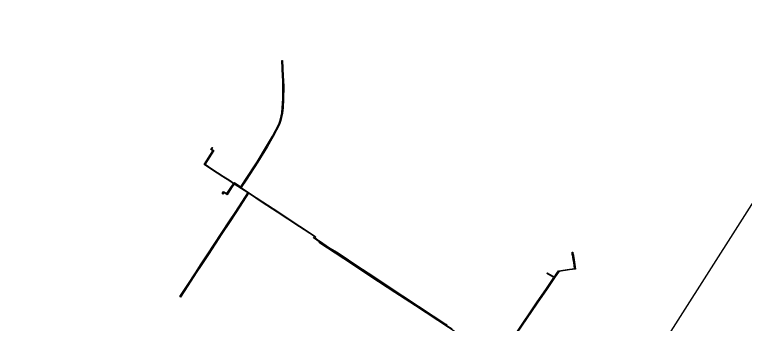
# Model space of a CAD drawing. Header units: metres. Extents: x -1448899 to 1563798, y -293564 to 398817.
# Drawn here: x 1529927 to 1533634, y 388231 to 389801 of the extents above; entities that cross this region are included whole.
import ezdxf

# ---------------------------------------------------------------- set-up
doc = ezdxf.new("R2010")
doc.units = ezdxf.units.M
for name, color, linetype in [('T', 1, 'Continuous'), ('Z', 30, 'Continuous'), ('Газопроводы', 7, 'Continuous'), ('кадастр', 7, 'Continuous')]:
    doc.layers.add(name, color=color, linetype=linetype)

# ---------------------------------------------------------------- blocks, each defined once
blk = doc.blocks.new('A$C0BB7152E')
at = {"layer": 'T', "linetype": 'Continuous'}
blk.add_lwpolyline([(1531471.1, 388647.56), (1531597.86, 388564.74), (1531734.76, 388474.26), (1531856.12, 388395.18), (1531960.97, 388326.54), (1532128.67, 388216.81), (1532237.14, 388145.93), (1532347.26, 388073.74), (1532398.37, 388041.82), (1532462.29, 387997.96), (1532554.9, 387936.17), (1532659.79, 387865.18), (1532757.55, 387799.79), (1532894.76, 387708.15), (1533011.51, 387630.55), (1533067.25, 387589.95), (1533148.76, 387535.75)], dxfattribs=at)
at = {"layer": 'Z', "linetype": 'Continuous'}
for points in [[(1532066.67, 375431.54), (1531673.18, 376679.56), (1531389.95, 377957.12), (1531219.14, 379254.51), (1531162.06, 380561.85), (1531219.14, 381869.18), (1531389.95, 383166.57), (1531673.18, 384444.13), (1532066.67, 385692.15), (1532567.45, 386901.12), (1533171.68, 388061.85), (1533874.78, 389165.49), (1534671.4, 390203.66), (1535555.46, 391168.45), (1536520.25, 392052.51), (1537558.42, 392849.13), (1538662.06, 393552.23), (1539822.79, 394156.46), (1541031.76, 394657.24), (1542279.78, 395050.73), (1543557.34, 395333.96), (1544854.73, 395504.77)], [(1532146.76, 388206.64), (1532101.7, 388236.24), (1532076.64, 388252.08), (1532048.36, 388271.52), (1531894.84, 388372.91), (1531741.98, 388474.08), (1531690.68, 388507.9), (1531644.75, 388537.88), (1531618.85, 388555.58), (1531561.27, 388593.08), (1531526.23, 388614.42), (1531523.09, 388616.75), (1531474.26, 388650.27), (1531473.15, 388649.29), (1531444.36, 388670.55), (1531448.06, 388675.95), (1531372.22, 388726.44), (1531259.71, 388799.51), (1531183.86, 388848.95), (1531114.35, 388895.47), (1531087.22, 388853.9), (1531048.92, 388796.8), (1531020.17, 388753.18), (1530979.37, 388689.67), (1530910.83, 388585.92), (1530873.4, 388530.39), (1530852.13, 388497.94), (1530806, 388426.07), (1530768.25, 388369.6), (1530765.07, 388372.01), (1530802.66, 388428.26), (1530847.69, 388498.45), (1530870.07, 388532.61), (1530907.51, 388588.14), (1530976.01, 388691.84), (1531016.81, 388755.35), (1531045.59, 388799.02), (1531083.93, 388856.17), (1531111.02, 388897.7), (1531078.76, 388918.83), (1531078.01, 388917.72), (1531041.3, 388942.11), (1531031.73, 388928.23), (1531005.22, 388888.52), (1530988.75, 388899.46), (1530984.3, 388891.9), (1530980.74, 388894.05), (1530987.4, 388905.25), (1531004.21, 388894), (1531028.41, 388930.47), (1531037.99, 388944.35), (1531019.18, 388956.93), (1530983.69, 388978.55), (1530925.98, 389016.75), (1530888.98, 389041.96), (1530932.81, 389110.85), (1530922.4, 389117.27), (1530926.41, 389124.32), (1530928.62, 389128.15), (1530929.69, 389127.52), (1530932.02, 389126.2), (1530927.76, 389118.65), (1530938.36, 389112.12), (1530894.45, 389043.09), (1530928.22, 389020.07), (1530985.83, 388981.92), (1531021.34, 388960.3), (1531040.25, 388947.65), (1531042.35, 388950.7), (1531074.43, 388929.08), (1531098.01, 388965.17), (1531158.05, 389054.83), (1531205.93, 389134.3), (1531236, 389185.96), (1531267.23, 389245.49), (1531274.27, 389266.28), (1531282.41, 389303.36), (1531285.05, 389329.2), (1531288.16, 389374.74), (1531288.52, 389435.78), (1531287.63, 389466.47), (1531286.13, 389488.95), (1531282.52, 389569.07), (1531286.51, 389569.25), (1531290.11, 389489.19), (1531291.63, 389466.65), (1531292.51, 389435.83), (1531292.15, 389374.5), (1531289.04, 389328.89), (1531286.29, 389302.51), (1531278.11, 389265.15), (1531270.94, 389243.84), (1531239.61, 389184.04), (1531209.49, 389132.3), (1531161.5, 389052.65), (1531101.33, 388962.95), (1531076.56, 388925.03), (1531114.63, 388900.09), (1531186.07, 388852.27), (1531261.89, 388802.88), (1531374.44, 388729.76), (1531453.31, 388676.68), (1531449.81, 388671.44), (1531472.91, 388654.41), (1531473.97, 388655.34), (1531525.43, 388620.02), (1531528.47, 388617.73), (1531563.4, 388596.47), (1531621.06, 388558.89), (1531646.98, 388541.2), (1531692.83, 388511.27), (1531744.11, 388477.43), (1531896.96, 388376.4), (1532050.43, 388274.83), (1532078.84, 388255.42), (1532103.9, 388239.58), (1532115.19, 388231.98), (1532115.88, 388232.98), (1532121.76, 388228.76)], [(1532470.9, 388186.69), (1532575.58, 388340.85), (1532625.36, 388413.87), (1532662.95, 388468.74), (1532659.19, 388470.82), (1532659.45, 388471.12), (1532627.04, 388489.25), (1532630.34, 388492.09), (1532633.96, 388489.96), (1532665.39, 388472.36), (1532677.63, 388490.65), (1532686.73, 388503.08), (1532741.94, 388511.63), (1532768.15, 388514.55), (1532763.67, 388545.51), (1532761.38, 388559.82), (1532757.14, 388584.59), (1532755.68, 388584.46), (1532755.14, 388597.77), (1532759.12, 388597.94), (1532759.52, 388588.87), (1532760.46, 388588.97), (1532765.32, 388560.45), (1532767.63, 388546.11), (1532772.71, 388511.02), (1532742.65, 388507.66), (1532688.99, 388499.4), (1532680.9, 388488.35), (1532666.37, 388466.68), (1532628.67, 388411.6), (1532578.89, 388338.6), (1532474.12, 388184.31)]]:
    blk.add_lwpolyline(points, dxfattribs=at)
blk = doc.blocks.new('A$C0ab4c2d5')
at = {"layer": 'кадастр', "rotation": 359.5536696139991}
blk.add_blockref('A$C0BB7152E', (-1535830.4, -375345.2), dxfattribs=at)

msp = doc.modelspace()

# ---------------------------------------------------------------- block references
at = {"layer": 'Газопроводы', "rotation": 0.4463303860005405}
msp.add_blockref('A$C0ab4c2d5', (1532859.9, 387297.7), dxfattribs=at)

# ---------------------------------------------------------------- next in the draw order: linework, layer by layer
at = {"layer": 'Газопроводы', "color": 6, "lineweight": 200}
msp.add_circle((1532929.5, 387447.7), 11368.9, dxfattribs=at)

doc.saveas('drawing.dxf')
